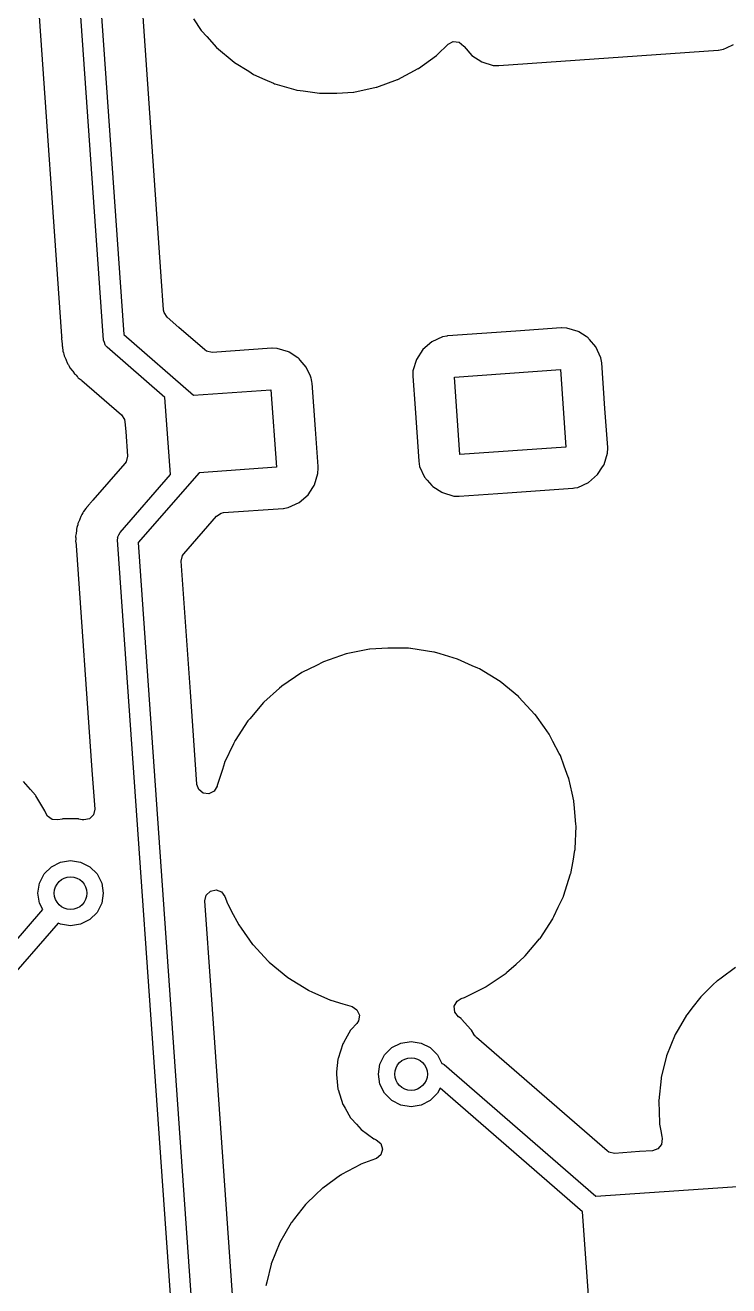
# Model space of a CAD drawing. Extents: x 3.26 to 8.16, y -5.38 to -2.28.
# Drawn here: x 4.934 to 5.273, y -3.71 to -3.103 of the extents above; entities that cross this region are included whole.
import ezdxf

# ---------------------------------------------------------------- set-up
doc = ezdxf.new("R2010")
doc.units = 0
doc.header["$MEASUREMENT"] = 0
doc.layers.add('BLACK', color=7, linetype='CONTINUOUS')

msp = doc.modelspace()

# ---------------------------------------------------------------- linework, layer by layer
at = {"layer": 'BLACK', "linetype": 'CONTINUOUS'}
for p, q in [((4.94171, -2.6844), (4.98138, -3.25177)), ((4.9717, -3.25449), (4.93211, -2.68832)), ((4.9995, -3.22386), (4.97385, -2.85704)), ((4.93722, -3.0484), (4.95151, -3.25263)), ((5.01495, -3.09962), (5.01872, -3.10521)), ((5.01872, -3.10521), (5.01884, -3.10534)), ((5.01884, -3.10534), (5.01884, -3.10534)), ((5.01884, -3.10534), (5.02139, -3.10817)), ((5.02139, -3.10817), (5.02612, -3.11343)), ((5.1376, -3.11186), (5.14007, -3.11056)), ((5.14007, -3.11056), (5.14286, -3.11081)), ((5.02612, -3.11343), (5.03459, -3.12054)), ((5.13232, -3.11696), (5.1376, -3.11186)), ((5.14286, -3.11081), (5.14519, -3.11273)), ((5.14519, -3.11273), (5.1453, -3.11297)), ((5.1453, -3.11297), (5.14905, -3.11731)), ((5.16196, -3.12214), (5.26759, -3.11475)), ((5.26759, -3.11475), (5.26772, -3.11474)), ((5.26759, -3.11475), (5.26759, -3.11475)), ((5.26772, -3.11474), (5.27014, -3.11431)), ((5.27014, -3.11431), (5.27159, -3.11365)), ((5.27159, -3.11365), (5.27504, -3.11207)), ((5.03459, -3.12054), (5.03474, -3.12063)), ((5.03474, -3.12063), (5.04159, -3.12491)), ((5.12333, -3.12353), (5.132, -3.11724)), ((5.132, -3.11724), (5.13214, -3.11713)), ((5.132, -3.11724), (5.132, -3.11724)), ((5.13214, -3.11713), (5.13232, -3.11696)), ((5.14905, -3.11731), (5.15387, -3.12042)), ((5.15387, -3.12042), (5.15937, -3.12205)), ((5.15937, -3.12205), (5.16183, -3.12215)), ((5.16183, -3.12215), (5.16196, -3.12214)), ((5.16196, -3.12214), (5.16196, -3.12214)), ((5.04159, -3.12491), (5.04397, -3.1264)), ((5.04397, -3.1264), (5.04933, -3.12879)), ((5.04933, -3.12879), (5.05353, -3.13066)), ((5.11343, -3.12883), (5.12319, -3.12364)), ((5.12319, -3.12364), (5.12333, -3.12353)), ((5.05353, -3.13066), (5.05407, -3.1309)), ((5.05407, -3.1309), (5.05424, -3.13095)), ((5.05424, -3.13095), (5.05424, -3.13095)), ((5.05424, -3.13095), (5.06425, -3.13382)), ((5.06425, -3.13382), (5.0647, -3.13395)), ((5.0647, -3.13395), (5.06488, -3.13397)), ((5.06488, -3.13397), (5.06488, -3.13397)), ((5.06488, -3.13397), (5.06786, -3.13439)), ((5.06786, -3.13439), (5.07566, -3.13549)), ((5.09222, -3.13491), (5.10303, -3.13261)), ((5.10303, -3.13261), (5.1032, -3.13255)), ((5.1032, -3.13255), (5.11326, -3.12889)), ((5.1032, -3.13255), (5.1032, -3.13255)), ((5.11326, -3.12889), (5.11343, -3.12883)), ((5.11326, -3.12889), (5.11326, -3.12889)), ((5.07566, -3.13549), (5.08395, -3.13549)), ((5.08395, -3.13549), (5.08403, -3.13548)), ((5.08403, -3.13548), (5.09204, -3.13492)), ((5.08403, -3.13548), (5.08403, -3.13548)), ((5.09204, -3.13492), (5.09222, -3.13491)), ((5.09204, -3.13492), (5.09204, -3.13492)), ((5.00062, -3.23988), (4.9995, -3.22386)), ((5.00063, -3.24005), (5.00062, -3.23988)), ((5.00082, -3.2411), (5.00063, -3.24005)), ((5.00232, -3.24345), (5.00082, -3.2411)), ((5.00797, -3.24836), (5.00232, -3.24345)), ((5.0204, -3.25916), (5.00797, -3.24836)), ((5.17019, -3.25014), (5.13739, -3.25244)), ((5.1921, -3.24861), (5.17019, -3.25014)), ((5.19223, -3.2486), (5.1921, -3.24861)), ((5.1921, -3.24861), (5.1921, -3.24861)), ((5.19469, -3.2487), (5.19223, -3.2486)), ((5.20019, -3.25033), (5.19469, -3.2487)), ((4.95153, -3.25324), (4.95148, -3.25353)), ((4.95148, -3.25353), (4.95151, -3.25385)), ((4.95151, -3.25263), (4.95152, -3.2528)), ((4.95151, -3.25385), (4.95175, -3.2562)), ((4.95152, -3.2528), (4.95153, -3.25324)), ((4.95175, -3.2562), (4.95177, -3.25636)), ((4.95177, -3.25636), (4.95182, -3.25708)), ((4.97213, -3.25563), (4.9717, -3.25449)), ((4.97246, -3.25679), (4.97213, -3.25563)), ((4.98138, -3.25177), (5.01507, -3.28106)), ((5.12975, -3.25526), (5.12541, -3.25901)), ((5.13497, -3.25287), (5.12975, -3.25526)), ((5.13694, -3.25252), (5.13497, -3.25287)), ((5.13726, -3.25246), (5.13694, -3.25252)), ((5.13739, -3.25244), (5.13726, -3.25246)), ((5.13726, -3.25246), (5.13726, -3.25246)), ((5.20048, -3.25052), (5.20019, -3.25033)), ((5.204, -3.2528), (5.20048, -3.25052)), ((5.20048, -3.25052), (5.20048, -3.25052)), ((5.205, -3.25344), (5.204, -3.2528)), ((5.20524, -3.25371), (5.205, -3.25344)), ((5.20562, -3.25415), (5.20524, -3.25371)), ((5.20524, -3.25371), (5.20524, -3.25371)), ((5.20876, -3.25778), (5.20562, -3.25415)), ((4.95182, -3.25708), (4.95184, -3.25745)), ((4.95184, -3.25745), (4.95187, -3.25761)), ((4.95187, -3.25761), (4.95187, -3.25761)), ((4.95187, -3.25761), (4.95187, -3.25761)), ((4.95187, -3.25761), (4.95194, -3.25807)), ((4.95194, -3.25807), (4.95208, -3.25947)), ((4.95208, -3.25947), (4.95212, -3.2598)), ((4.95212, -3.2598), (4.95239, -3.26055)), ((4.95239, -3.26055), (4.9526, -3.2613)), ((4.9526, -3.2613), (4.95276, -3.26208)), ((4.95276, -3.26208), (4.95351, -3.26365)), ((4.97263, -3.25699), (4.97246, -3.25679)), ((4.97267, -3.25709), (4.97263, -3.25699)), ((4.97281, -3.2572), (4.97267, -3.25709)), ((4.97338, -3.25786), (4.97281, -3.2572)), ((5.00126, -3.2821), (4.97338, -3.25786)), ((5.02127, -3.25977), (5.0204, -3.25916)), ((5.024, -3.26037), (5.02127, -3.25977)), ((5.05267, -3.25836), (5.024, -3.26037)), ((5.05281, -3.25835), (5.05267, -3.25836)), ((5.05267, -3.25836), (5.05267, -3.25836)), ((5.05527, -3.25845), (5.05281, -3.25835)), ((5.06076, -3.26008), (5.05527, -3.25845)), ((5.06106, -3.26027), (5.06076, -3.26008)), ((5.06528, -3.263), (5.06106, -3.26027)), ((5.06106, -3.26027), (5.06106, -3.26027)), ((5.12541, -3.25901), (5.1223, -3.26382)), ((5.21114, -3.263), (5.20876, -3.25778)), ((4.95351, -3.26365), (4.95369, -3.26408)), ((4.95369, -3.26408), (4.95419, -3.26543)), ((4.95419, -3.26543), (4.95419, -3.26543)), ((4.95419, -3.26543), (4.95429, -3.26572)), ((4.95429, -3.26572), (4.95447, -3.26597)), ((4.95447, -3.26597), (4.95447, -3.26598)), ((4.95447, -3.26598), (4.95475, -3.26637)), ((4.95475, -3.26637), (4.95514, -3.26705)), ((4.95514, -3.26705), (4.95548, -3.26777)), ((4.95548, -3.26777), (4.9566, -3.2691)), ((5.06558, -3.26319), (5.06528, -3.263)), ((5.06581, -3.26346), (5.06558, -3.26319)), ((5.06642, -3.26416), (5.06581, -3.26346)), ((5.06581, -3.26346), (5.06581, -3.26346)), ((5.06933, -3.26753), (5.06642, -3.26416)), ((5.07127, -3.27178), (5.06933, -3.26753)), ((5.1223, -3.26382), (5.12067, -3.26932)), ((5.21157, -3.26542), (5.21114, -3.263)), ((5.21312, -3.28747), (5.21157, -3.26542)), ((4.9566, -3.2691), (4.95688, -3.26947)), ((4.95688, -3.26947), (4.9577, -3.27065)), ((4.9577, -3.27065), (4.9577, -3.27065)), ((4.9577, -3.27065), (4.95787, -3.27091)), ((4.95787, -3.27091), (4.95811, -3.27111)), ((4.95811, -3.27111), (4.95847, -3.27143)), ((4.95847, -3.27143), (4.95902, -3.27198)), ((4.95902, -3.27198), (4.95933, -3.27236)), ((4.95933, -3.27236), (4.95933, -3.27236)), ((4.95933, -3.27236), (4.95953, -3.27259)), ((4.95953, -3.27259), (4.96095, -3.27361)), ((4.96095, -3.27361), (4.96131, -3.2739)), ((4.96131, -3.2739), (4.98032, -3.29042)), ((5.07171, -3.27274), (5.07127, -3.27178)), ((5.07183, -3.27337), (5.07171, -3.27274)), ((5.07203, -3.27452), (5.07183, -3.27337)), ((5.07215, -3.27517), (5.07203, -3.27452)), ((5.12067, -3.26932), (5.12058, -3.27178)), ((5.12058, -3.27178), (5.12059, -3.27192)), ((5.12059, -3.27192), (5.12166, -3.28726)), ((5.12059, -3.27192), (5.12059, -3.27192)), ((5.14068, -3.27228), (5.19174, -3.26871)), ((5.14329, -3.30959), (5.14068, -3.27228)), ((5.19174, -3.26871), (5.19434, -3.30602)), ((5.01507, -3.28106), (5.05231, -3.27846)), ((5.05231, -3.27846), (5.05492, -3.31577)), ((5.0737, -3.29737), (5.07215, -3.27517)), ((5.00386, -3.31927), (5.00126, -3.2821)), ((4.98032, -3.29042), (4.98182, -3.29277)), ((4.98182, -3.29277), (4.98201, -3.29381)), ((5.12166, -3.28726), (5.12345, -3.31287)), ((5.21443, -3.30621), (5.21312, -3.28747)), ((4.98201, -3.29381), (4.98234, -3.29849)), ((4.98234, -3.29849), (4.98317, -3.31034)), ((5.07497, -3.31542), (5.0737, -3.29737)), ((4.98317, -3.31034), (4.98257, -3.31307)), ((5.19434, -3.30602), (5.14329, -3.30959)), ((5.21272, -3.31447), (5.21435, -3.30897)), ((5.21435, -3.30897), (5.21445, -3.30651)), ((5.21445, -3.30651), (5.21443, -3.30621)), ((4.98196, -3.31394), (4.96655, -3.33167)), ((4.98257, -3.31307), (4.98196, -3.31394)), ((5.05492, -3.31577), (5.01768, -3.31837)), ((5.07493, -3.31872), (5.07502, -3.31626)), ((5.07502, -3.31626), (5.07497, -3.31542)), ((5.12345, -3.31287), (5.12389, -3.3153)), ((5.12389, -3.3153), (5.12627, -3.32051)), ((5.20961, -3.31929), (5.212, -3.31558)), ((5.212, -3.31558), (5.21253, -3.31476)), ((5.21253, -3.31476), (5.21272, -3.31447)), ((5.21253, -3.31476), (5.21253, -3.31476)), ((4.97963, -3.34714), (5.00386, -3.31927)), ((5.01768, -3.31837), (4.98839, -3.35206)), ((5.0733, -3.32422), (5.07493, -3.31872)), ((5.12627, -3.32051), (5.12753, -3.32198)), ((5.12753, -3.32198), (5.12973, -3.32451)), ((5.20005, -3.32542), (5.20527, -3.32304)), ((5.20527, -3.32304), (5.20961, -3.31929)), ((5.06585, -3.33279), (5.07019, -3.32904)), ((5.07019, -3.32904), (5.07248, -3.32547)), ((5.07248, -3.32547), (5.0731, -3.32451)), ((5.0731, -3.32451), (5.0733, -3.32422)), ((5.0731, -3.32451), (5.0731, -3.32451)), ((5.12973, -3.32451), (5.13002, -3.32485)), ((5.13002, -3.32485), (5.13032, -3.32504)), ((5.13032, -3.32504), (5.13032, -3.32504)), ((5.13032, -3.32504), (5.13454, -3.32777)), ((5.13454, -3.32777), (5.13454, -3.32777)), ((5.13454, -3.32777), (5.13484, -3.32796)), ((5.13484, -3.32796), (5.14033, -3.3296)), ((5.14293, -3.32968), (5.16618, -3.32805)), ((5.16618, -3.32805), (5.19763, -3.32586)), ((5.19763, -3.32586), (5.19776, -3.32583)), ((5.19776, -3.32583), (5.19847, -3.3257)), ((5.19776, -3.32583), (5.19776, -3.32583)), ((5.19847, -3.3257), (5.20005, -3.32542)), ((4.9634, -3.33532), (4.96312, -3.3357)), ((4.96349, -3.33519), (4.9634, -3.33532)), ((4.9634, -3.33532), (4.9634, -3.33532)), ((4.96421, -3.33436), (4.96349, -3.33519)), ((4.96431, -3.33425), (4.96421, -3.33436)), ((4.96601, -3.33217), (4.96431, -3.33425)), ((4.96625, -3.33199), (4.96601, -3.33217)), ((4.96655, -3.33167), (4.96625, -3.33199)), ((5.05905, -3.33545), (5.06063, -3.33517)), ((5.06063, -3.33517), (5.06585, -3.33279)), ((5.14033, -3.3296), (5.14279, -3.32969)), ((5.14279, -3.32969), (5.14293, -3.32968)), ((5.14293, -3.32968), (5.14293, -3.32968)), ((4.96011, -3.34119), (4.95938, -3.34277)), ((4.96029, -3.34076), (4.96011, -3.34119)), ((4.96076, -3.33941), (4.96029, -3.34076)), ((4.96086, -3.33911), (4.96076, -3.33941)), ((4.96076, -3.33941), (4.96076, -3.33941)), ((4.96131, -3.33845), (4.96086, -3.33911)), ((4.96169, -3.33777), (4.96131, -3.33845)), ((4.96202, -3.33705), (4.96169, -3.33777)), ((4.96312, -3.3357), (4.96202, -3.33705)), ((5.01029, -3.35739), (5.026, -3.33931)), ((5.026, -3.33931), (5.02835, -3.33781)), ((5.02835, -3.33781), (5.0294, -3.33762)), ((5.0294, -3.33762), (5.05821, -3.3356)), ((5.05821, -3.3356), (5.05834, -3.33558)), ((5.05834, -3.33558), (5.05905, -3.33545)), ((5.05834, -3.33558), (5.05834, -3.33558)), ((4.95856, -3.34726), (4.95848, -3.34769)), ((4.95862, -3.34679), (4.95856, -3.34726)), ((4.95874, -3.34537), (4.95862, -3.34679)), ((4.95877, -3.34506), (4.95874, -3.34537)), ((4.95874, -3.34537), (4.95874, -3.34537)), ((4.95887, -3.34476), (4.95877, -3.34506)), ((4.95904, -3.34431), (4.95887, -3.34476)), ((4.95924, -3.34355), (4.95904, -3.34431)), ((4.95928, -3.34334), (4.95924, -3.34355)), ((4.95938, -3.34277), (4.95928, -3.34334)), ((4.97912, -3.34824), (4.97963, -3.34714)), ((4.95829, -3.35054), (4.95822, -3.35134)), ((4.95822, -3.35134), (4.95851, -3.35305)), ((4.95848, -3.34769), (4.95824, -3.34897)), ((4.95824, -3.34897), (4.95826, -3.34928)), ((4.95826, -3.34928), (4.95826, -3.34928)), ((4.95826, -3.34928), (4.9583, -3.34976)), ((4.9583, -3.34976), (4.95829, -3.35054)), ((4.95851, -3.35305), (4.95856, -3.35352)), ((4.95856, -3.35352), (4.96612, -3.46167)), ((4.97843, -3.35071), (4.9785, -3.34984)), ((5.01839, -3.92215), (4.97843, -3.35071)), ((4.97847, -3.34966), (4.97852, -3.34956)), ((4.9785, -3.34984), (4.97847, -3.34966)), ((4.97852, -3.34956), (4.97854, -3.34931)), ((4.97854, -3.34931), (4.97912, -3.34824)), ((4.98839, -3.35206), (5.02807, -3.91943)), ((5.00909, -3.36099), (5.00968, -3.35826)), ((5.00968, -3.35826), (5.01029, -3.35739)), ((5.01349, -3.42396), (5.00909, -3.36099)), ((5.08853, -3.40574), (5.07754, -3.40953)), ((5.09416, -3.40461), (5.08853, -3.40574)), ((5.09977, -3.40348), (5.09416, -3.40461)), ((5.09993, -3.40345), (5.09977, -3.40348)), ((5.09977, -3.40348), (5.09977, -3.40348)), ((5.10858, -3.40287), (5.09993, -3.40345)), ((5.11585, -3.40287), (5.10858, -3.40287)), ((5.1159, -3.40287), (5.11585, -3.40287)), ((5.11851, -3.40299), (5.1159, -3.40287)), ((5.1159, -3.40287), (5.1159, -3.40287)), ((5.11948, -3.40304), (5.11851, -3.40299)), ((5.11962, -3.40306), (5.11948, -3.40304)), ((5.1308, -3.40483), (5.11962, -3.40306)), ((5.11962, -3.40306), (5.11962, -3.40306)), ((5.13096, -3.40486), (5.1308, -3.40483)), ((5.1308, -3.40483), (5.1308, -3.40483)), ((5.13112, -3.4049), (5.13096, -3.40486)), ((5.13373, -3.40568), (5.13112, -3.4049)), ((5.13112, -3.4049), (5.13112, -3.4049)), ((5.14211, -3.40818), (5.13373, -3.40568)), ((5.14926, -3.41139), (5.14211, -3.40818)), ((5.07383, -3.41139), (5.06749, -3.41456)), ((5.07754, -3.40953), (5.07383, -3.41139)), ((5.15189, -3.41257), (5.14926, -3.41139)), ((5.15271, -3.41294), (5.15189, -3.41257)), ((5.16259, -3.41907), (5.15271, -3.41294)), ((5.06714, -3.41474), (5.05753, -3.42127)), ((5.06749, -3.41456), (5.06714, -3.41474)), ((5.17158, -3.42645), (5.16259, -3.41907)), ((5.01661, -3.46854), (5.01349, -3.42396)), ((5.05648, -3.42221), (5.04886, -3.42902)), ((5.05741, -3.42138), (5.05648, -3.42221)), ((5.05753, -3.42127), (5.05741, -3.42138)), ((5.05741, -3.42138), (5.05741, -3.42138)), ((5.17169, -3.42657), (5.17158, -3.42645)), ((5.04875, -3.42915), (5.04207, -3.43694)), ((5.04886, -3.42902), (5.04875, -3.42915)), ((5.04875, -3.42915), (5.04875, -3.42915)), ((5.17939, -3.43483), (5.17169, -3.42657)), ((5.04121, -3.43799), (5.0351, -3.44739)), ((5.04129, -3.43785), (5.04121, -3.43799)), ((5.04121, -3.43799), (5.04121, -3.43799)), ((5.04207, -3.43694), (5.04129, -3.43785)), ((5.17951, -3.43495), (5.17939, -3.43483)), ((5.17939, -3.43483), (5.17939, -3.43483)), ((5.1796, -3.43509), (5.17951, -3.43495)), ((5.18394, -3.44119), (5.1796, -3.43509)), ((5.1796, -3.43509), (5.1796, -3.43509)), ((5.18624, -3.44443), (5.18394, -3.44119)), ((5.18806, -3.44788), (5.18624, -3.44443)), ((5.03424, -3.44911), (5.02998, -3.4581)), ((5.03489, -3.44775), (5.03424, -3.44911)), ((5.03496, -3.4476), (5.03489, -3.44775)), ((5.03489, -3.44775), (5.03489, -3.44775)), ((5.0351, -3.44739), (5.03496, -3.4476)), ((5.1911, -3.45364), (5.18806, -3.44788)), ((5.19166, -3.45471), (5.1911, -3.45364)), ((5.19353, -3.45979), (5.19166, -3.45471)), ((4.96612, -3.46167), (4.96744, -3.48045)), ((5.02893, -3.46136), (5.02642, -3.46917)), ((5.02993, -3.45826), (5.02893, -3.46136)), ((5.02998, -3.4581), (5.02993, -3.45826)), ((5.02993, -3.45826), (5.02993, -3.45826)), ((5.19546, -3.46504), (5.19353, -3.45979)), ((4.9365, -3.47106), (4.93311, -3.46715)), ((5.01661, -3.46857), (5.01661, -3.46854)), ((5.0175, -3.47107), (5.01661, -3.46857)), ((5.19568, -3.46563), (5.19546, -3.46504)), ((5.19571, -3.46579), (5.19568, -3.46563)), ((5.19727, -3.47276), (5.19571, -3.46579)), ((5.19571, -3.46579), (5.19571, -3.46579)), ((4.93892, -3.47385), (4.9365, -3.47106)), ((4.93903, -3.47403), (4.93892, -3.47385)), ((4.94345, -3.48131), (4.93903, -3.47403)), ((4.93903, -3.47403), (4.93903, -3.47403)), ((5.01968, -3.47281), (5.0175, -3.47107)), ((5.02246, -3.4731), (5.01968, -3.47281)), ((5.02496, -3.47183), (5.02246, -3.4731)), ((5.02637, -3.46942), (5.02496, -3.47183)), ((5.02639, -3.46933), (5.02637, -3.46942)), ((5.02642, -3.46917), (5.02639, -3.46933)), ((5.1981, -3.47647), (5.19727, -3.47276)), ((4.96744, -3.48045), (4.96684, -3.48318)), ((5.19821, -3.47697), (5.1981, -3.47647)), ((5.19831, -3.47809), (5.19821, -3.47697)), ((5.19918, -3.48795), (5.19831, -3.47809)), ((4.94364, -3.48161), (4.94345, -3.48131)), ((4.94407, -3.48271), (4.94364, -3.48161)), ((4.9447, -3.48384), (4.94407, -3.48271)), ((4.94693, -3.48553), (4.9447, -3.48384)), ((4.94971, -3.48574), (4.94693, -3.48553)), ((4.95179, -3.4853), (4.94971, -3.48574)), ((4.95205, -3.48525), (4.95179, -3.4853)), ((4.95179, -3.4853), (4.95179, -3.4853)), ((4.95957, -3.48525), (4.95205, -3.48525)), ((4.95982, -3.4853), (4.95957, -3.48525)), ((4.96146, -3.48565), (4.95982, -3.4853)), ((4.95982, -3.4853), (4.95982, -3.4853)), ((4.96213, -3.48574), (4.96146, -3.48565)), ((4.96486, -3.48515), (4.96213, -3.48574)), ((4.96684, -3.48318), (4.96486, -3.48515)), ((5.19873, -3.49962), (5.19922, -3.48872)), ((5.19923, -3.48855), (5.19918, -3.48795)), ((5.19922, -3.48872), (5.19923, -3.48855)), ((5.19922, -3.48872), (5.19922, -3.48872)), ((4.95094, -3.50604), (4.95581, -3.50527)), ((4.95581, -3.50527), (4.96067, -3.50604)), ((5.19774, -3.50553), (5.19867, -3.50033)), ((5.19867, -3.50033), (5.1987, -3.50017)), ((5.19867, -3.50033), (5.19867, -3.50033)), ((5.1987, -3.50017), (5.19873, -3.49962)), ((4.94307, -3.51176), (4.94655, -3.50827)), ((4.94655, -3.50827), (4.95094, -3.50604)), ((4.96067, -3.50604), (4.96506, -3.50827)), ((4.96506, -3.50827), (4.96855, -3.51176)), ((5.19664, -3.51161), (5.19774, -3.50553)), ((4.94006, -3.52101), (4.94083, -3.51615)), ((4.94083, -3.51615), (4.94307, -3.51176)), ((4.96855, -3.51176), (4.97079, -3.51615)), ((4.97079, -3.51615), (4.97156, -3.52101)), ((5.19314, -3.52252), (5.19659, -3.51177)), ((5.19659, -3.51177), (5.19664, -3.51161)), ((5.19659, -3.51177), (5.19659, -3.51177)), ((4.94083, -3.52588), (4.94006, -3.52101)), ((4.97156, -3.52101), (4.97079, -3.52588)), ((5.02053, -3.5247), (5.02113, -3.52197)), ((5.02113, -3.52197), (5.02311, -3.52)), ((5.02311, -3.52), (5.02584, -3.51941)), ((5.02584, -3.51941), (5.02846, -3.52039)), ((5.02846, -3.52039), (5.03014, -3.52264)), ((5.03014, -3.52264), (5.0314, -3.52607)), ((5.19067, -3.52776), (5.19309, -3.52268)), ((5.19309, -3.52268), (5.19314, -3.52252)), ((4.9169, -3.55827), (4.94239, -3.52895)), ((4.94239, -3.52895), (4.94083, -3.52588)), ((4.97079, -3.52588), (4.96855, -3.53027)), ((5.02355, -3.56776), (5.02053, -3.5247)), ((5.0314, -3.52607), (5.03148, -3.52621)), ((5.03148, -3.52621), (5.03148, -3.52621)), ((5.03148, -3.52621), (5.03319, -3.52947)), ((5.03319, -3.52947), (5.03682, -3.53635)), ((5.18851, -3.53231), (5.19067, -3.52776)), ((4.94981, -3.53542), (4.92299, -3.56626)), ((4.95094, -3.53599), (4.94981, -3.53542)), ((4.96506, -3.53375), (4.96067, -3.53599)), ((4.96855, -3.53027), (4.96506, -3.53375)), ((5.18186, -3.5428), (5.18801, -3.53332)), ((5.18801, -3.53332), (5.1881, -3.53318)), ((5.18801, -3.53332), (5.18801, -3.53332)), ((5.1881, -3.53318), (5.18851, -3.53231)), ((4.95581, -3.53676), (4.95094, -3.53599)), ((4.96067, -3.53599), (4.95581, -3.53676)), ((5.03682, -3.53635), (5.03791, -3.53789)), ((5.03791, -3.53789), (5.04346, -3.5457)), ((5.04346, -3.5457), (5.04346, -3.5457)), ((5.04346, -3.5457), (5.04356, -3.54583)), ((5.04356, -3.54583), (5.04367, -3.54595)), ((5.04367, -3.54595), (5.04367, -3.54595)), ((5.04367, -3.54595), (5.05101, -3.55382)), ((5.17468, -3.55121), (5.18166, -3.54306)), ((5.18166, -3.54306), (5.18177, -3.54294)), ((5.18166, -3.54306), (5.18166, -3.54306)), ((5.18177, -3.54294), (5.18186, -3.5428)), ((5.18186, -3.5428), (5.18186, -3.5428)), ((5.05101, -3.55382), (5.05149, -3.55433)), ((5.17035, -3.55521), (5.1742, -3.55176)), ((5.1742, -3.55176), (5.17468, -3.55121)), ((5.05149, -3.55433), (5.06047, -3.56171)), ((5.15592, -3.56605), (5.16553, -3.55951)), ((5.16553, -3.55951), (5.16577, -3.5593)), ((5.16577, -3.5593), (5.17035, -3.55521)), ((5.27606, -3.55682), (5.26903, -3.56192)), ((5.06047, -3.56171), (5.07035, -3.56784)), ((5.1522, -3.56791), (5.15577, -3.56612)), ((5.15577, -3.56612), (5.15592, -3.56605)), ((5.15577, -3.56612), (5.15577, -3.56612)), ((5.26513, -3.56526), (5.25929, -3.5709)), ((5.26712, -3.56334), (5.26513, -3.56526)), ((5.26725, -3.56322), (5.26712, -3.56334)), ((5.26712, -3.56334), (5.26712, -3.56334)), ((5.26903, -3.56192), (5.26725, -3.56322)), ((5.04731, -3.90767), (5.02355, -3.56776)), ((5.07035, -3.56784), (5.0705, -3.56791)), ((5.0705, -3.56791), (5.0705, -3.56791)), ((5.0705, -3.56791), (5.07199, -3.56858)), ((5.07199, -3.56858), (5.08096, -3.57261)), ((5.14189, -3.57307), (5.14383, -3.57184)), ((5.14383, -3.57184), (5.14552, -3.57125)), ((5.14552, -3.57125), (5.1522, -3.56791)), ((5.25929, -3.5709), (5.25497, -3.57643)), ((5.08096, -3.57261), (5.08111, -3.57265)), ((5.08111, -3.57265), (5.08111, -3.57265)), ((5.08111, -3.57265), (5.08691, -3.57438)), ((5.08691, -3.57438), (5.09137, -3.57571)), ((5.09137, -3.57571), (5.09371, -3.57723)), ((5.09371, -3.57723), (5.09486, -3.57978)), ((5.14058, -3.57554), (5.14189, -3.57307)), ((5.14082, -3.57833), (5.14058, -3.57554)), ((5.14253, -3.58054), (5.14082, -3.57833)), ((5.25497, -3.57643), (5.25314, -3.57877)), ((5.09364, -3.58378), (5.091, -3.58672)), ((5.09446, -3.58254), (5.09364, -3.58378)), ((5.09486, -3.57978), (5.09446, -3.58254)), ((5.14384, -3.58149), (5.14253, -3.58054)), ((5.14401, -3.58168), (5.14384, -3.58149)), ((5.1485, -3.58667), (5.14401, -3.58168)), ((5.14401, -3.58168), (5.14401, -3.58168)), ((5.2524, -3.57976), (5.24841, -3.58667)), ((5.25249, -3.57961), (5.2524, -3.57976)), ((5.2524, -3.57976), (5.2524, -3.57976)), ((5.25314, -3.57877), (5.25249, -3.57961)), ((5.08899, -3.58999), (5.08721, -3.59307)), ((5.09067, -3.58707), (5.08899, -3.58999)), ((5.091, -3.58672), (5.09067, -3.58707)), ((5.14887, -3.58707), (5.1485, -3.58667)), ((5.15, -3.58904), (5.14887, -3.58707)), ((5.15004, -3.5891), (5.15, -3.58904)), ((5.15063, -3.5899), (5.15004, -3.5891)), ((5.15074, -3.58999), (5.15063, -3.5899)), ((5.15092, -3.59023), (5.15074, -3.58999)), ((5.15124, -3.59053), (5.15092, -3.59023)), ((5.21414, -3.64521), (5.15124, -3.59053)), ((5.24696, -3.58919), (5.24281, -3.59944)), ((5.24841, -3.58667), (5.24696, -3.58919)), ((5.08692, -3.59359), (5.08459, -3.60074)), ((5.08721, -3.59307), (5.08692, -3.59359)), ((5.10703, -3.59896), (5.11051, -3.59547)), ((5.11051, -3.59547), (5.1149, -3.59324)), ((5.1149, -3.59324), (5.11977, -3.59247)), ((5.11977, -3.59247), (5.12464, -3.59324)), ((5.12464, -3.59324), (5.12903, -3.59547)), ((5.12903, -3.59547), (5.13251, -3.59896)), ((5.08456, -3.601), (5.08392, -3.60715)), ((5.08459, -3.60074), (5.08456, -3.601)), ((5.08456, -3.601), (5.08456, -3.601)), ((5.10479, -3.60335), (5.10703, -3.59896)), ((5.13251, -3.59896), (5.13461, -3.60307)), ((5.24277, -3.59961), (5.24025, -3.60972)), ((5.24281, -3.59944), (5.24277, -3.59961)), ((5.24277, -3.59961), (5.24277, -3.59961)), ((5.08392, -3.60715), (5.08381, -3.60821)), ((5.08381, -3.60821), (5.08383, -3.60847)), ((5.08383, -3.60847), (5.08456, -3.61542)), ((5.10402, -3.60821), (5.10479, -3.60335)), ((5.10479, -3.61308), (5.10402, -3.60821)), ((5.13461, -3.60307), (5.13466, -3.6031)), ((5.13466, -3.6031), (5.13576, -3.60361)), ((5.13576, -3.60361), (5.20881, -3.66711)), ((5.10703, -3.61747), (5.10479, -3.61308)), ((5.24012, -3.61035), (5.23901, -3.62089)), ((5.24014, -3.61017), (5.24012, -3.61035)), ((5.24012, -3.61035), (5.24012, -3.61035)), ((5.24025, -3.60972), (5.24014, -3.61017)), ((5.08456, -3.61542), (5.08459, -3.61569)), ((5.08459, -3.61569), (5.08692, -3.62284)), ((5.11051, -3.62095), (5.10703, -3.61747)), ((5.13251, -3.61747), (5.12903, -3.62095)), ((5.1338, -3.61494), (5.13251, -3.61747)), ((5.20235, -3.67454), (5.1338, -3.61494)), ((5.23901, -3.62089), (5.23898, -3.62117)), ((5.08692, -3.62284), (5.08705, -3.62307)), ((5.08705, -3.62307), (5.08705, -3.62307)), ((5.08705, -3.62307), (5.08797, -3.62467)), ((5.08797, -3.62467), (5.09067, -3.62935)), ((5.1149, -3.62319), (5.11051, -3.62095)), ((5.11977, -3.62396), (5.1149, -3.62319)), ((5.12464, -3.62319), (5.11977, -3.62396)), ((5.12903, -3.62095), (5.12464, -3.62319)), ((5.23898, -3.62117), (5.23899, -3.62134)), ((5.23899, -3.62134), (5.23899, -3.62134)), ((5.23899, -3.62134), (5.23935, -3.63162)), ((5.09067, -3.62935), (5.09085, -3.62955)), ((5.09085, -3.62955), (5.09085, -3.62955)), ((5.09085, -3.62955), (5.09342, -3.63241)), ((5.09342, -3.63241), (5.09571, -3.63494)), ((5.23935, -3.63162), (5.23937, -3.63222)), ((5.23937, -3.63222), (5.2394, -3.63239)), ((5.2394, -3.63239), (5.2394, -3.63239)), ((5.2394, -3.63239), (5.23995, -3.63555)), ((5.09571, -3.63494), (5.10179, -3.63936)), ((5.23995, -3.63555), (5.24045, -3.63836)), ((5.24045, -3.63836), (5.24062, -3.63932)), ((5.10179, -3.63936), (5.10203, -3.63947)), ((5.10203, -3.63947), (5.10203, -3.63947)), ((5.10203, -3.63947), (5.103, -3.6399)), ((5.103, -3.6399), (5.10513, -3.64171)), ((5.10513, -3.64171), (5.10594, -3.64438)), ((5.10594, -3.64438), (5.10518, -3.64707)), ((5.23608, -3.64513), (5.22972, -3.64558)), ((5.23855, -3.64427), (5.23608, -3.64513)), ((5.24031, -3.6421), (5.23855, -3.64427)), ((5.24062, -3.63932), (5.24031, -3.6421)), ((5.10268, -3.64909), (5.09563, -3.65166)), ((5.10309, -3.64892), (5.10268, -3.64909)), ((5.10518, -3.64707), (5.10309, -3.64892)), ((5.21501, -3.64582), (5.21414, -3.64521)), ((5.21774, -3.64641), (5.21501, -3.64582)), ((5.22972, -3.64558), (5.21774, -3.64641)), ((5.08573, -3.65695), (5.07721, -3.66314)), ((5.08587, -3.65685), (5.08573, -3.65695)), ((5.08573, -3.65695), (5.08573, -3.65695)), ((5.0863, -3.65662), (5.08587, -3.65685)), ((5.09548, -3.65174), (5.0863, -3.65662)), ((5.09563, -3.65166), (5.09548, -3.65174)), ((5.09548, -3.65174), (5.09548, -3.65174)), ((5.07692, -3.66335), (5.0768, -3.66347)), ((5.07721, -3.66314), (5.07692, -3.66335)), ((5.20881, -3.66711), (5.30398, -3.66045)), ((5.07413, -3.66604), (5.06896, -3.67103)), ((5.0768, -3.66347), (5.07413, -3.66604)), ((5.0768, -3.66347), (5.0768, -3.66347)), ((5.06896, -3.67103), (5.06368, -3.67779)), ((5.20901, -3.76971), (5.20235, -3.67454)), ((5.06207, -3.6799), (5.05901, -3.68519)), ((5.06216, -3.67975), (5.06207, -3.6799)), ((5.06207, -3.6799), (5.06207, -3.6799)), ((5.06264, -3.67913), (5.06216, -3.67975)), ((5.06368, -3.67779), (5.06264, -3.67913)), ((5.05901, -3.68519), (5.05663, -3.68932)), ((5.05663, -3.68932), (5.05248, -3.69958)), ((5.05244, -3.69975), (5.05025, -3.70852)), ((5.05248, -3.69958), (5.05244, -3.69975)), ((5.05244, -3.69975), (5.05244, -3.69975)), ((5.05025, -3.70852), (5.04981, -3.71031))]:
    msp.add_line(p, q, dxfattribs=at)
at = {"layer": 'BLACK'}
for centre in [(4.95581, -3.52101), (5.11977, -3.60821)]:
    msp.add_circle(centre, 0.00787, dxfattribs=at)

doc.saveas('drawing.dxf')
